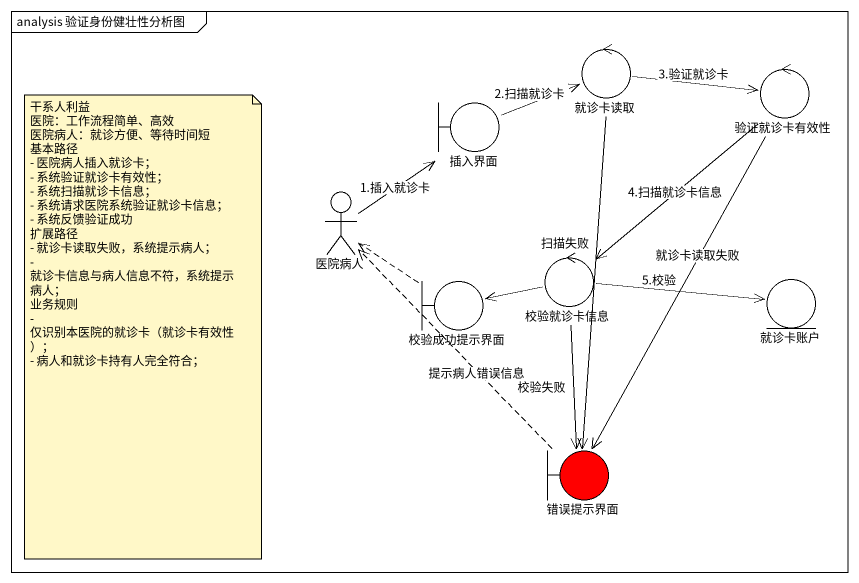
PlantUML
@startuml
mainframe analysis 验证身份健壮性分析图
control 就诊卡读取
control 验证就诊卡有效性
boundary 插入界面
actor 医院病人
boundary 校验成功提示界面
control 校验就诊卡信息
entity 就诊卡账户
boundary 错误提示界面 #FF0000
就诊卡读取 -right-> 验证就诊卡有效性 : 3.验证就诊卡
就诊卡读取 --> 错误提示界面 : 扫描失败
验证就诊卡有效性 --> 校验就诊卡信息 : 4.扫描就诊卡信息
验证就诊卡有效性 --> 错误提示界面 : 就诊卡读取失败
插入界面 -right-> 就诊卡读取 : 2.扫描就诊卡
医院病人 -up-> 插入界面 : 1.插入就诊卡
校验成功提示界面 .up.> 医院病人
校验就诊卡信息 -left-> 校验成功提示界面
校验就诊卡信息 -right-> 就诊卡账户 : 5.校验
校验就诊卡信息 --> 错误提示界面 : 校验失败
错误提示界面 .up.> 医院病人 : 提示病人错误信息
note as N1
  干系人利益
  医院：工作流程简单、高效
  医院病人：就诊方便、等待时间短
  基本路径
  - 医院病人插入就诊卡；
  - 系统验证就诊卡有效性；
  - 系统扫描就诊卡信息；
  - 系统请求医院系统验证就诊卡信息；
  - 系统反馈验证成功
  扩展路径
  - 就诊卡读取失败，系统提示病人；
  - 就诊卡信息与病人信息不符，系统提示病人；
  业务规则
  - 仅识别本医院的就诊卡（就诊卡有效性）；
  - 病人和就诊卡持有人完全符合；
end note
@enduml
